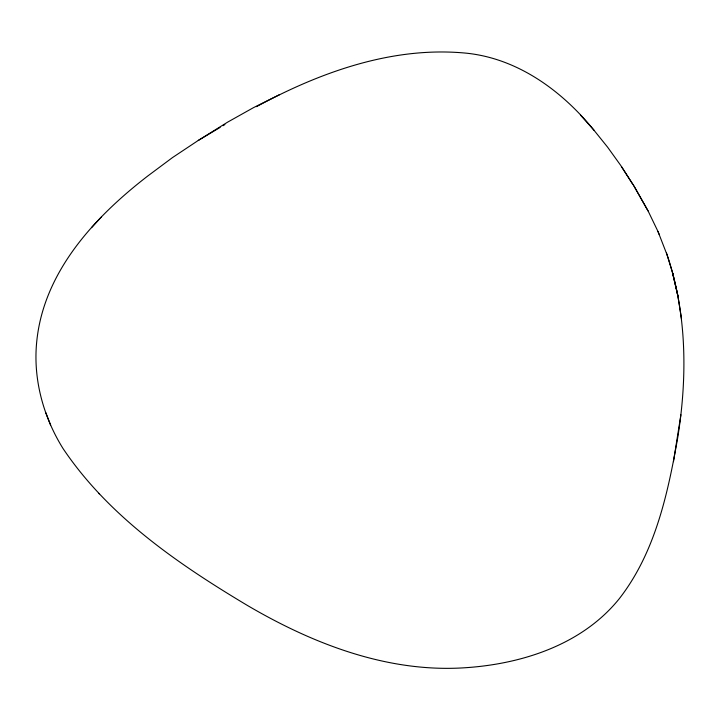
<?xml version="1.0" encoding="UTF-8"?>
<svg xmlns="http://www.w3.org/2000/svg" width="720" height="720" viewBox="0 0 720 720"><rect width="100%" height="100%" fill="white"/><g stroke="black" fill="none" stroke-linecap="round" stroke-linejoin="round"><path stroke-width="1.08" d="M279.459 94.689L253.467 107.658L227.52 122.202L198.306 140.418L172.449 157.608L147.735 176.022C94.635 216.981 43.659 271.791 36.738 341.577C32.913 378.918 43.281 416.79 62.991 448.47C108.711 516.528 177.984 563.913 247.302 605.385C312.921 643.887 387.657 672.894 464.976 667.755C522.063 664.029 582.237 644.706 619.263 598.725C654.975 552.861 667.701 494.397 677.61 438.372C687.411 377.604 687.06 313.974 667.197 255.186L657.99 231.498L648.099 210.978L633.942 185.967L621.585 166.788M680.895 414.774L673.461 461.673M91.512 227.673L101.259 217.143M198.306 140.418L220.122 127.413M223.002 125.703L224.901 124.569M256.473 106.668C320.427 72.081 393.084 45.846 466.839 53.226C518.148 58.707 562.005 90.891 593.775 129.978L607.626 147.195L620.64 165.312L632.997 184.644M580.437 115.056L594.171 130.401M98.775 493.344L99.216 493.866M648.099 210.978L633.942 185.967M45.864 412.794L50.625 425.151M657.99 231.498L659.142 234.36M673.164 274.743L666.423 252.792M677.916 296.073L672.624 273.195L677.763 295.209L681.471 318.807"/></g></svg>
